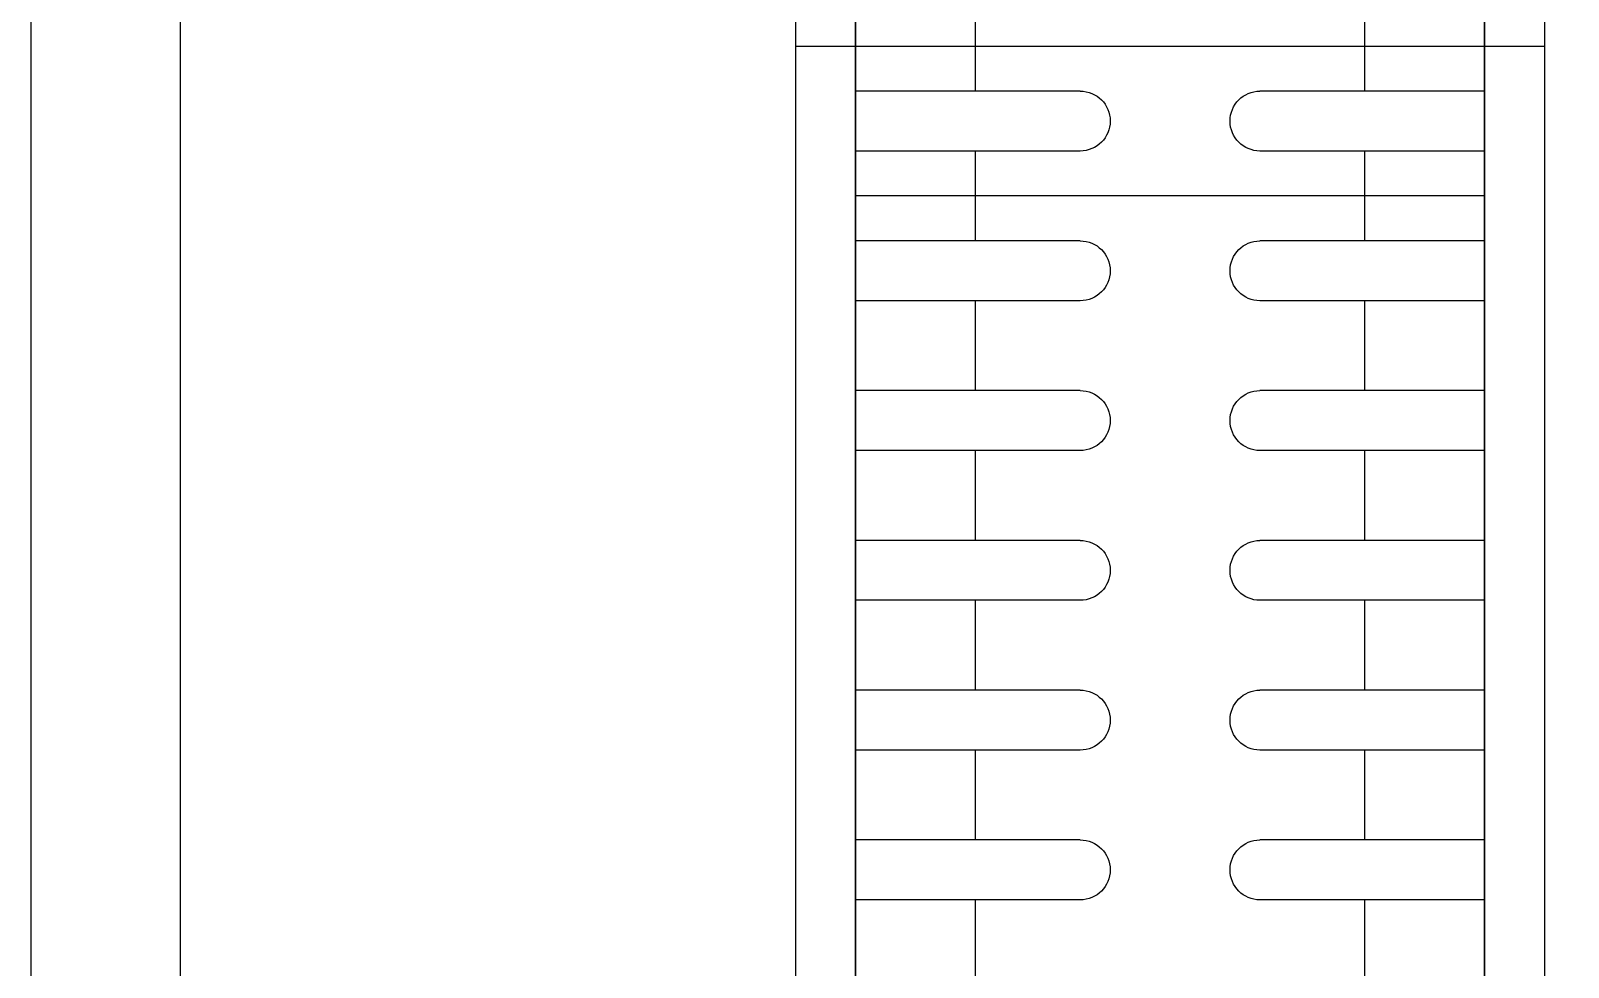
# Model space of a CAD drawing. Header units: inches. Extents: x 21 to 38546, y 13 to 15001.
# Drawn here: x 5766.76 to 5792.42, y 1067.4 to 1083.04 of the extents above; entities that cross this region are included whole.
import ezdxf

# ---------------------------------------------------------------- set-up
doc = ezdxf.new("R2010")
doc.units = ezdxf.units.IN
doc.header["$MEASUREMENT"] = 0
doc.layers.add('RAST-IST-RADYATÖR-DİNAMİK BLOK', color=83, linetype='Continuous')
doc.layers.add('Z_MİM_-KM-WALL', color=8, linetype='Continuous', lineweight=25)
doc.layers.add('Z_MİM_-KM-WALL-PLASTER', color=8, linetype='Continuous', lineweight=25)

# ---------------------------------------------------------------- blocks, each defined once
blk = doc.blocks.new('IS_RADYATOR-PLAN-40')
at = {"layer": 'RAST-IST-RADYATÖR-DİNAMİK BLOK', "color": 7}
for p, q in [((25.75, 11.5), (25.75, 7.75)), ((26.75, 11.5), (26.75, 7.75)), ((28.25, 11.5), (28.25, 7.75)), ((29.25, 11.5), (29.25, 7.75)), ((30.75, 11.5), (30.75, 7.75)), ((31.75, 11.5), (31.75, 7.75)), ((33.25, 11.5), (33.25, 7.75)), ((34.25, 11.5), (34.25, 7.75)), ((35.75, 11.5), (35.75, 7.75)), ((36.75, 11.5), (36.75, 7.75)), ((24.25, 9.5), (25, 9.5)), ((25, 9.5), (25.75, 9.5)), ((26.75, 9.5), (27.5, 9.5)), ((27.5, 9.5), (28.25, 9.5)), ((29.25, 9.5), (30, 9.5)), ((30, 9.5), (30.75, 9.5)), ((31.75, 9.5), (32.5, 9.5)), ((32.5, 9.5), (33.25, 9.5)), ((34.25, 9.5), (35, 9.5)), ((35, 9.5), (35.75, 9.5)), ((36.75, 9.5), (37.5, 9.5)), ((25.75, 4.75), (25.75, 1)), ((26.75, 4.75), (26.75, 1)), ((28.25, 4.75), (28.25, 1)), ((29.25, 4.75), (29.25, 1)), ((30.75, 4.75), (30.75, 1)), ((31.75, 4.75), (31.75, 1)), ((33.25, 4.75), (33.25, 1)), ((34.25, 4.75), (34.25, 1)), ((35.75, 4.75), (35.75, 1)), ((36.75, 4.75), (36.75, 1)), ((24.25, 3), (25, 3)), ((25, 3), (25.75, 3)), ((26.75, 3), (27.5, 3)), ((27.5, 3), (28.25, 3)), ((29.25, 3), (30, 3)), ((30, 3), (30.75, 3)), ((31.75, 3), (32.5, 3)), ((32.5, 3), (33.25, 3)), ((34.25, 3), (35, 3)), ((35, 3), (35.75, 3)), ((36.75, 3), (37.5, 3))]:
    blk.add_line(p, q, dxfattribs=at)
at = {"layer": 'RAST-IST-RADYATÖR-DİNAMİK BLOK'}
for points in [[(0, 0), (40, 0), (40, 12.5), (0, 12.5)], [(2.5, 11.5), (37.5, 11.5), (37.5, 1), (2.5, 1)]]:
    blk.add_lwpolyline(points, dxfattribs=at)
at = {"layer": 'RAST-IST-RADYATÖR-DİNAMİK BLOK', "color": 7}
for centre, start, end in [((26.25, 7.75), 180, 0), ((28.75, 7.75), 180, 0), ((31.25, 7.75), 180, 0), ((33.75, 7.75), 180, 0), ((36.25, 7.75), 180, 0), ((26.25, 4.75), 0, 180), ((28.75, 4.75), 0, 180), ((31.25, 4.75), 0, 180), ((33.75, 4.75), 0, 180), ((36.25, 4.75), 0, 180)]:
    blk.add_arc(centre, 0.5, start, end, dxfattribs=at)
blk = doc.blocks.new('IS_RADYATOR-PLAN-50')
at = {"layer": 'RAST-IST-RADYATÖR-DİNAMİK BLOK', "color": 7}
for p, q in [((25.75, 11.5), (25.75, 7.75)), ((26.75, 11.5), (26.75, 7.75)), ((28.25, 11.5), (28.25, 7.75)), ((29.25, 11.5), (29.25, 7.75)), ((30.75, 11.5), (30.75, 7.75)), ((31.75, 11.5), (31.75, 7.75)), ((33.25, 11.5), (33.25, 7.75)), ((34.25, 11.5), (34.25, 7.75)), ((35.75, 11.5), (35.75, 7.75)), ((36.75, 11.5), (36.75, 7.75)), ((38.25, 11.5), (38.25, 7.75)), ((39.25, 11.5), (39.25, 7.75)), ((24.25, 9.5), (25, 9.5)), ((25, 9.5), (25.75, 9.5)), ((26.75, 9.5), (27.5, 9.5)), ((27.5, 9.5), (28.25, 9.5)), ((29.25, 9.5), (30, 9.5)), ((30, 9.5), (30.75, 9.5)), ((31.75, 9.5), (32.5, 9.5)), ((32.5, 9.5), (33.25, 9.5)), ((34.25, 9.5), (35, 9.5)), ((35, 9.5), (35.75, 9.5)), ((36.75, 9.5), (37.5, 9.5)), ((37.5, 9.5), (38.25, 9.5)), ((39.25, 9.5), (40, 9.5)), ((40, 9.5), (40.75, 9.5)), ((25.75, 4.75), (25.75, 1)), ((26.75, 4.75), (26.75, 1)), ((28.25, 4.75), (28.25, 1)), ((29.25, 4.75), (29.25, 1)), ((30.75, 4.75), (30.75, 1)), ((31.75, 4.75), (31.75, 1)), ((33.25, 4.75), (33.25, 1)), ((34.25, 4.75), (34.25, 1)), ((35.75, 4.75), (35.75, 1)), ((36.75, 4.75), (36.75, 1)), ((38.25, 4.75), (38.25, 1)), ((39.25, 4.75), (39.25, 1)), ((24.25, 3), (25, 3)), ((25, 3), (25.75, 3)), ((26.75, 3), (27.5, 3)), ((27.5, 3), (28.25, 3)), ((29.25, 3), (30, 3)), ((30, 3), (30.75, 3)), ((31.75, 3), (32.5, 3)), ((32.5, 3), (33.25, 3)), ((34.25, 3), (35, 3)), ((35, 3), (35.75, 3)), ((36.75, 3), (37.5, 3)), ((37.5, 3), (38.25, 3)), ((39.25, 3), (40, 3)), ((40, 3), (40.75, 3))]:
    blk.add_line(p, q, dxfattribs=at)
at = {"layer": 'RAST-IST-RADYATÖR-DİNAMİK BLOK'}
for points in [[(0, 0), (50, 0), (50, 12.5), (0, 12.5)], [(2.5, 11.5), (47.5, 11.5), (47.5, 1), (2.5, 1)]]:
    blk.add_lwpolyline(points, dxfattribs=at)
at = {"layer": 'RAST-IST-RADYATÖR-DİNAMİK BLOK', "color": 7}
for centre, start, end in [((26.25, 7.75), 180, 0), ((28.75, 7.75), 180, 0), ((31.25, 7.75), 180, 0), ((33.75, 7.75), 180, 0), ((36.25, 7.75), 180, 0), ((38.75, 7.75), 180, 0), ((26.25, 4.75), 0, 180), ((28.75, 4.75), 0, 180), ((31.25, 4.75), 0, 180), ((33.75, 4.75), 0, 180), ((36.25, 4.75), 0, 180), ((38.75, 4.75), 0, 180)]:
    blk.add_arc(centre, 0.5, start, end, dxfattribs=at)
blk = doc.blocks.new('IS_RADYATOR-PLAN-60')
at = {"layer": 'RAST-IST-RADYATÖR-DİNAMİK BLOK', "color": 7}
for p, q in [((25.75, 11.5), (25.75, 7.75)), ((26.75, 11.5), (26.75, 7.75)), ((28.25, 11.5), (28.25, 7.75)), ((29.25, 11.5), (29.25, 7.75)), ((30.75, 11.5), (30.75, 7.75)), ((31.75, 11.5), (31.75, 7.75)), ((33.25, 11.5), (33.25, 7.75)), ((34.25, 11.5), (34.25, 7.75)), ((35.75, 11.5), (35.75, 7.75)), ((36.75, 11.5), (36.75, 7.75)), ((38.25, 11.5), (38.25, 7.75)), ((39.25, 11.5), (39.25, 7.75)), ((24.25, 9.5), (25, 9.5)), ((25, 9.5), (25.75, 9.5)), ((26.75, 9.5), (27.5, 9.5)), ((27.5, 9.5), (28.25, 9.5)), ((29.25, 9.5), (30, 9.5)), ((30, 9.5), (30.75, 9.5)), ((31.75, 9.5), (32.5, 9.5)), ((32.5, 9.5), (33.25, 9.5)), ((34.25, 9.5), (35, 9.5)), ((35, 9.5), (35.75, 9.5)), ((36.75, 9.5), (37.5, 9.5)), ((37.5, 9.5), (38.25, 9.5)), ((39.25, 9.5), (40, 9.5)), ((40, 9.5), (40.75, 9.5)), ((25.75, 4.75), (25.75, 1)), ((26.75, 4.75), (26.75, 1)), ((28.25, 4.75), (28.25, 1)), ((29.25, 4.75), (29.25, 1)), ((30.75, 4.75), (30.75, 1)), ((31.75, 4.75), (31.75, 1)), ((33.25, 4.75), (33.25, 1)), ((34.25, 4.75), (34.25, 1)), ((35.75, 4.75), (35.75, 1)), ((36.75, 4.75), (36.75, 1)), ((38.25, 4.75), (38.25, 1)), ((39.25, 4.75), (39.25, 1)), ((24.25, 3), (25, 3)), ((25, 3), (25.75, 3)), ((26.75, 3), (27.5, 3)), ((27.5, 3), (28.25, 3)), ((29.25, 3), (30, 3)), ((30, 3), (30.75, 3)), ((31.75, 3), (32.5, 3)), ((32.5, 3), (33.25, 3)), ((34.25, 3), (35, 3)), ((35, 3), (35.75, 3)), ((36.75, 3), (37.5, 3)), ((37.5, 3), (38.25, 3)), ((39.25, 3), (40, 3)), ((40, 3), (40.75, 3))]:
    blk.add_line(p, q, dxfattribs=at)
at = {"layer": 'RAST-IST-RADYATÖR-DİNAMİK BLOK'}
for points in [[(0, 0), (60, 0), (60, 12.5), (0, 12.5)], [(2.5, 11.5), (57.5, 11.5), (57.5, 1), (2.5, 1)]]:
    blk.add_lwpolyline(points, dxfattribs=at)
at = {"layer": 'RAST-IST-RADYATÖR-DİNAMİK BLOK', "color": 7}
for centre, start, end in [((26.25, 7.75), 180, 0), ((28.75, 7.75), 180, 0), ((31.25, 7.75), 180, 0), ((33.75, 7.75), 180, 0), ((36.25, 7.75), 180, 0), ((38.75, 7.75), 180, 0), ((26.25, 4.75), 0, 180), ((28.75, 4.75), 0, 180), ((31.25, 4.75), 0, 180), ((33.75, 4.75), 0, 180), ((36.25, 4.75), 0, 180), ((38.75, 4.75), 0, 180)]:
    blk.add_arc(centre, 0.5, start, end, dxfattribs=at)
blk = doc.blocks.new('IS_RADYATOR-PLAN-70')
at = {"layer": 'RAST-IST-RADYATÖR-DİNAMİK BLOK', "color": 7}
for p, q in [((25.75, 11.5), (25.75, 7.75)), ((26.75, 11.5), (26.75, 7.75)), ((28.25, 11.5), (28.25, 7.75)), ((29.25, 11.5), (29.25, 7.75)), ((30.75, 11.5), (30.75, 7.75)), ((31.75, 11.5), (31.75, 7.75)), ((33.25, 11.5), (33.25, 7.75)), ((34.25, 11.5), (34.25, 7.75)), ((35.75, 11.5), (35.75, 7.75)), ((36.75, 11.5), (36.75, 7.75)), ((38.25, 11.5), (38.25, 7.75)), ((39.25, 11.5), (39.25, 7.75)), ((24.25, 9.5), (25, 9.5)), ((25, 9.5), (25.75, 9.5)), ((26.75, 9.5), (27.5, 9.5)), ((27.5, 9.5), (28.25, 9.5)), ((29.25, 9.5), (30, 9.5)), ((30, 9.5), (30.75, 9.5)), ((31.75, 9.5), (32.5, 9.5)), ((32.5, 9.5), (33.25, 9.5)), ((34.25, 9.5), (35, 9.5)), ((35, 9.5), (35.75, 9.5)), ((36.75, 9.5), (37.5, 9.5)), ((37.5, 9.5), (38.25, 9.5)), ((39.25, 9.5), (40, 9.5)), ((40, 9.5), (40.75, 9.5)), ((25.75, 4.75), (25.75, 1)), ((26.75, 4.75), (26.75, 1)), ((28.25, 4.75), (28.25, 1)), ((29.25, 4.75), (29.25, 1)), ((30.75, 4.75), (30.75, 1)), ((31.75, 4.75), (31.75, 1)), ((33.25, 4.75), (33.25, 1)), ((34.25, 4.75), (34.25, 1)), ((35.75, 4.75), (35.75, 1)), ((36.75, 4.75), (36.75, 1)), ((38.25, 4.75), (38.25, 1)), ((39.25, 4.75), (39.25, 1)), ((24.25, 3), (25, 3)), ((25, 3), (25.75, 3)), ((26.75, 3), (27.5, 3)), ((27.5, 3), (28.25, 3)), ((29.25, 3), (30, 3)), ((30, 3), (30.75, 3)), ((31.75, 3), (32.5, 3)), ((32.5, 3), (33.25, 3)), ((34.25, 3), (35, 3)), ((35, 3), (35.75, 3)), ((36.75, 3), (37.5, 3)), ((37.5, 3), (38.25, 3)), ((39.25, 3), (40, 3)), ((40, 3), (40.75, 3))]:
    blk.add_line(p, q, dxfattribs=at)
at = {"layer": 'RAST-IST-RADYATÖR-DİNAMİK BLOK'}
for points in [[(0, 0), (70, 0), (70, 12.5), (0, 12.5)], [(2.5, 11.5), (67.5, 11.5), (67.5, 1), (2.5, 1)]]:
    blk.add_lwpolyline(points, dxfattribs=at)
at = {"layer": 'RAST-IST-RADYATÖR-DİNAMİK BLOK', "color": 7}
for centre, start, end in [((26.25, 7.75), 180, 0), ((28.75, 7.75), 180, 0), ((31.25, 7.75), 180, 0), ((33.75, 7.75), 180, 0), ((36.25, 7.75), 180, 0), ((38.75, 7.75), 180, 0), ((26.25, 4.75), 0, 180), ((28.75, 4.75), 0, 180), ((31.25, 4.75), 0, 180), ((33.75, 4.75), 0, 180), ((36.25, 4.75), 0, 180), ((38.75, 4.75), 0, 180)]:
    blk.add_arc(centre, 0.5, start, end, dxfattribs=at)
blk = doc.blocks.new('IS_RADYATOR-PLAN-80')
at = {"layer": 'RAST-IST-RADYATÖR-DİNAMİK BLOK', "color": 7}
for p, q in [((25.75, 11.5), (25.75, 7.75)), ((26.75, 11.5), (26.75, 7.75)), ((28.25, 11.5), (28.25, 7.75)), ((29.25, 11.5), (29.25, 7.75)), ((30.75, 11.5), (30.75, 7.75)), ((31.75, 11.5), (31.75, 7.75)), ((33.25, 11.5), (33.25, 7.75)), ((34.25, 11.5), (34.25, 7.75)), ((35.75, 11.5), (35.75, 7.75)), ((36.75, 11.5), (36.75, 7.75)), ((38.25, 11.5), (38.25, 7.75)), ((39.25, 11.5), (39.25, 7.75)), ((24.25, 9.5), (25, 9.5)), ((25, 9.5), (25.75, 9.5)), ((26.75, 9.5), (27.5, 9.5)), ((27.5, 9.5), (28.25, 9.5)), ((29.25, 9.5), (30, 9.5)), ((30, 9.5), (30.75, 9.5)), ((31.75, 9.5), (32.5, 9.5)), ((32.5, 9.5), (33.25, 9.5)), ((34.25, 9.5), (35, 9.5)), ((35, 9.5), (35.75, 9.5)), ((36.75, 9.5), (37.5, 9.5)), ((37.5, 9.5), (38.25, 9.5)), ((39.25, 9.5), (40, 9.5)), ((40, 9.5), (40.75, 9.5)), ((25.75, 4.75), (25.75, 1)), ((26.75, 4.75), (26.75, 1)), ((28.25, 4.75), (28.25, 1)), ((29.25, 4.75), (29.25, 1)), ((30.75, 4.75), (30.75, 1)), ((31.75, 4.75), (31.75, 1)), ((33.25, 4.75), (33.25, 1)), ((34.25, 4.75), (34.25, 1)), ((35.75, 4.75), (35.75, 1)), ((36.75, 4.75), (36.75, 1)), ((38.25, 4.75), (38.25, 1)), ((39.25, 4.75), (39.25, 1)), ((24.25, 3), (25, 3)), ((25, 3), (25.75, 3)), ((26.75, 3), (27.5, 3)), ((27.5, 3), (28.25, 3)), ((29.25, 3), (30, 3)), ((30, 3), (30.75, 3)), ((31.75, 3), (32.5, 3)), ((32.5, 3), (33.25, 3)), ((34.25, 3), (35, 3)), ((35, 3), (35.75, 3)), ((36.75, 3), (37.5, 3)), ((37.5, 3), (38.25, 3)), ((39.25, 3), (40, 3)), ((40, 3), (40.75, 3))]:
    blk.add_line(p, q, dxfattribs=at)
at = {"layer": 'RAST-IST-RADYATÖR-DİNAMİK BLOK'}
for points in [[(0, 0), (80, 0), (80, 12.5), (0, 12.5)], [(2.5, 11.5), (77.5, 11.5), (77.5, 1), (2.5, 1)]]:
    blk.add_lwpolyline(points, dxfattribs=at)
at = {"layer": 'RAST-IST-RADYATÖR-DİNAMİK BLOK', "color": 7}
for centre, start, end in [((26.25, 7.75), 180, 0), ((28.75, 7.75), 180, 0), ((31.25, 7.75), 180, 0), ((33.75, 7.75), 180, 0), ((36.25, 7.75), 180, 0), ((38.75, 7.75), 180, 0), ((26.25, 4.75), 0, 180), ((28.75, 4.75), 0, 180), ((31.25, 4.75), 0, 180), ((33.75, 4.75), 0, 180), ((36.25, 4.75), 0, 180), ((38.75, 4.75), 0, 180)]:
    blk.add_arc(centre, 0.5, start, end, dxfattribs=at)
blk = doc.blocks.new('IS_RADYATOR-PLAN-90')
at = {"layer": 'RAST-IST-RADYATÖR-DİNAMİK BLOK', "color": 7}
for p, q in [((25.75, 11.5), (25.75, 7.75)), ((26.75, 11.5), (26.75, 7.75)), ((28.25, 11.5), (28.25, 7.75)), ((29.25, 11.5), (29.25, 7.75)), ((30.75, 11.5), (30.75, 7.75)), ((31.75, 11.5), (31.75, 7.75)), ((33.25, 11.5), (33.25, 7.75)), ((34.25, 11.5), (34.25, 7.75)), ((35.75, 11.5), (35.75, 7.75)), ((36.75, 11.5), (36.75, 7.75)), ((38.25, 11.5), (38.25, 7.75)), ((39.25, 11.5), (39.25, 7.75)), ((24.25, 9.5), (25, 9.5)), ((25, 9.5), (25.75, 9.5)), ((26.75, 9.5), (27.5, 9.5)), ((27.5, 9.5), (28.25, 9.5)), ((29.25, 9.5), (30, 9.5)), ((30, 9.5), (30.75, 9.5)), ((31.75, 9.5), (32.5, 9.5)), ((32.5, 9.5), (33.25, 9.5)), ((34.25, 9.5), (35, 9.5)), ((35, 9.5), (35.75, 9.5)), ((36.75, 9.5), (37.5, 9.5)), ((37.5, 9.5), (38.25, 9.5)), ((39.25, 9.5), (40, 9.5)), ((40, 9.5), (40.75, 9.5)), ((25.75, 4.75), (25.75, 1)), ((26.75, 4.75), (26.75, 1)), ((28.25, 4.75), (28.25, 1)), ((29.25, 4.75), (29.25, 1)), ((30.75, 4.75), (30.75, 1)), ((31.75, 4.75), (31.75, 1)), ((33.25, 4.75), (33.25, 1)), ((34.25, 4.75), (34.25, 1)), ((35.75, 4.75), (35.75, 1)), ((36.75, 4.75), (36.75, 1)), ((38.25, 4.75), (38.25, 1)), ((39.25, 4.75), (39.25, 1)), ((24.25, 3), (25, 3)), ((25, 3), (25.75, 3)), ((26.75, 3), (27.5, 3)), ((27.5, 3), (28.25, 3)), ((29.25, 3), (30, 3)), ((30, 3), (30.75, 3)), ((31.75, 3), (32.5, 3)), ((32.5, 3), (33.25, 3)), ((34.25, 3), (35, 3)), ((35, 3), (35.75, 3)), ((36.75, 3), (37.5, 3)), ((37.5, 3), (38.25, 3)), ((39.25, 3), (40, 3)), ((40, 3), (40.75, 3))]:
    blk.add_line(p, q, dxfattribs=at)
at = {"layer": 'RAST-IST-RADYATÖR-DİNAMİK BLOK'}
for points in [[(0, 0), (90, 0), (90, 12.5), (0, 12.5)], [(2.5, 11.5), (87.5, 11.5), (87.5, 1), (2.5, 1)]]:
    blk.add_lwpolyline(points, dxfattribs=at)
at = {"layer": 'RAST-IST-RADYATÖR-DİNAMİK BLOK', "color": 7}
for centre, start, end in [((26.25, 7.75), 180, 0), ((28.75, 7.75), 180, 0), ((31.25, 7.75), 180, 0), ((33.75, 7.75), 180, 0), ((36.25, 7.75), 180, 0), ((38.75, 7.75), 180, 0), ((26.25, 4.75), 0, 180), ((28.75, 4.75), 0, 180), ((31.25, 4.75), 0, 180), ((33.75, 4.75), 0, 180), ((36.25, 4.75), 0, 180), ((38.75, 4.75), 0, 180)]:
    blk.add_arc(centre, 0.5, start, end, dxfattribs=at)
blk = doc.blocks.new('IS_RADYATOR-PLAN-100')
at = {"layer": 'RAST-IST-RADYATÖR-DİNAMİK BLOK', "color": 7}
for p, q in [((25.75, 11.5), (25.75, 7.75)), ((26.75, 11.5), (26.75, 7.75)), ((28.25, 11.5), (28.25, 7.75)), ((29.25, 11.5), (29.25, 7.75)), ((30.75, 11.5), (30.75, 7.75)), ((31.75, 11.5), (31.75, 7.75)), ((33.25, 11.5), (33.25, 7.75)), ((34.25, 11.5), (34.25, 7.75)), ((35.75, 11.5), (35.75, 7.75)), ((36.75, 11.5), (36.75, 7.75)), ((38.25, 11.5), (38.25, 7.75)), ((39.25, 11.5), (39.25, 7.75)), ((24.25, 9.5), (25, 9.5)), ((25, 9.5), (25.75, 9.5)), ((26.75, 9.5), (27.5, 9.5)), ((27.5, 9.5), (28.25, 9.5)), ((29.25, 9.5), (30, 9.5)), ((30, 9.5), (30.75, 9.5)), ((31.75, 9.5), (32.5, 9.5)), ((32.5, 9.5), (33.25, 9.5)), ((34.25, 9.5), (35, 9.5)), ((35, 9.5), (35.75, 9.5)), ((36.75, 9.5), (37.5, 9.5)), ((37.5, 9.5), (38.25, 9.5)), ((39.25, 9.5), (40, 9.5)), ((40, 9.5), (40.75, 9.5)), ((25.75, 4.75), (25.75, 1)), ((26.75, 4.75), (26.75, 1)), ((28.25, 4.75), (28.25, 1)), ((29.25, 4.75), (29.25, 1)), ((30.75, 4.75), (30.75, 1)), ((31.75, 4.75), (31.75, 1)), ((33.25, 4.75), (33.25, 1)), ((34.25, 4.75), (34.25, 1)), ((35.75, 4.75), (35.75, 1)), ((36.75, 4.75), (36.75, 1)), ((38.25, 4.75), (38.25, 1)), ((39.25, 4.75), (39.25, 1)), ((24.25, 3), (25, 3)), ((25, 3), (25.75, 3)), ((26.75, 3), (27.5, 3)), ((27.5, 3), (28.25, 3)), ((29.25, 3), (30, 3)), ((30, 3), (30.75, 3)), ((31.75, 3), (32.5, 3)), ((32.5, 3), (33.25, 3)), ((34.25, 3), (35, 3)), ((35, 3), (35.75, 3)), ((36.75, 3), (37.5, 3)), ((37.5, 3), (38.25, 3)), ((39.25, 3), (40, 3)), ((40, 3), (40.75, 3))]:
    blk.add_line(p, q, dxfattribs=at)
at = {"layer": 'RAST-IST-RADYATÖR-DİNAMİK BLOK'}
for points in [[(0, 0), (100, 0), (100, 12.5), (0, 12.5)], [(2.5, 11.5), (97.5, 11.5), (97.5, 1), (2.5, 1)]]:
    blk.add_lwpolyline(points, dxfattribs=at)
at = {"layer": 'RAST-IST-RADYATÖR-DİNAMİK BLOK', "color": 7}
for centre, start, end in [((26.25, 7.75), 180, 0), ((28.75, 7.75), 180, 0), ((31.25, 7.75), 180, 0), ((33.75, 7.75), 180, 0), ((36.25, 7.75), 180, 0), ((38.75, 7.75), 180, 0), ((26.25, 4.75), 0, 180), ((28.75, 4.75), 0, 180), ((31.25, 4.75), 0, 180), ((33.75, 4.75), 0, 180), ((36.25, 4.75), 0, 180), ((38.75, 4.75), 0, 180)]:
    blk.add_arc(centre, 0.5, start, end, dxfattribs=at)
blk = doc.blocks.new('IS_RADYATOR-PLAN-110')
at = {"layer": 'RAST-IST-RADYATÖR-DİNAMİK BLOK', "color": 7}
for p, q in [((25.75, 11.5), (25.75, 7.75)), ((26.75, 11.5), (26.75, 7.75)), ((28.25, 11.5), (28.25, 7.75)), ((29.25, 11.5), (29.25, 7.75)), ((30.75, 11.5), (30.75, 7.75)), ((31.75, 11.5), (31.75, 7.75)), ((33.25, 11.5), (33.25, 7.75)), ((34.25, 11.5), (34.25, 7.75)), ((35.75, 11.5), (35.75, 7.75)), ((36.75, 11.5), (36.75, 7.75)), ((38.25, 11.5), (38.25, 7.75)), ((39.25, 11.5), (39.25, 7.75)), ((24.25, 9.5), (25, 9.5)), ((25, 9.5), (25.75, 9.5)), ((26.75, 9.5), (27.5, 9.5)), ((27.5, 9.5), (28.25, 9.5)), ((29.25, 9.5), (30, 9.5)), ((30, 9.5), (30.75, 9.5)), ((31.75, 9.5), (32.5, 9.5)), ((32.5, 9.5), (33.25, 9.5)), ((34.25, 9.5), (35, 9.5)), ((35, 9.5), (35.75, 9.5)), ((36.75, 9.5), (37.5, 9.5)), ((37.5, 9.5), (38.25, 9.5)), ((39.25, 9.5), (40, 9.5)), ((40, 9.5), (40.75, 9.5)), ((25.75, 4.75), (25.75, 1)), ((26.75, 4.75), (26.75, 1)), ((28.25, 4.75), (28.25, 1)), ((29.25, 4.75), (29.25, 1)), ((30.75, 4.75), (30.75, 1)), ((31.75, 4.75), (31.75, 1)), ((33.25, 4.75), (33.25, 1)), ((34.25, 4.75), (34.25, 1)), ((35.75, 4.75), (35.75, 1)), ((36.75, 4.75), (36.75, 1)), ((38.25, 4.75), (38.25, 1)), ((39.25, 4.75), (39.25, 1)), ((24.25, 3), (25, 3)), ((25, 3), (25.75, 3)), ((26.75, 3), (27.5, 3)), ((27.5, 3), (28.25, 3)), ((29.25, 3), (30, 3)), ((30, 3), (30.75, 3)), ((31.75, 3), (32.5, 3)), ((32.5, 3), (33.25, 3)), ((34.25, 3), (35, 3)), ((35, 3), (35.75, 3)), ((36.75, 3), (37.5, 3)), ((37.5, 3), (38.25, 3)), ((39.25, 3), (40, 3)), ((40, 3), (40.75, 3))]:
    blk.add_line(p, q, dxfattribs=at)
at = {"layer": 'RAST-IST-RADYATÖR-DİNAMİK BLOK'}
for points in [[(0, 0), (110, 0), (110, 12.5), (0, 12.5)], [(2.5, 11.5), (107.5, 11.5), (107.5, 1), (2.5, 1)]]:
    blk.add_lwpolyline(points, dxfattribs=at)
at = {"layer": 'RAST-IST-RADYATÖR-DİNAMİK BLOK', "color": 7}
for centre, start, end in [((26.25, 7.75), 180, 0), ((28.75, 7.75), 180, 0), ((31.25, 7.75), 180, 0), ((33.75, 7.75), 180, 0), ((36.25, 7.75), 180, 0), ((38.75, 7.75), 180, 0), ((26.25, 4.75), 0, 180), ((28.75, 4.75), 0, 180), ((31.25, 4.75), 0, 180), ((33.75, 4.75), 0, 180), ((36.25, 4.75), 0, 180), ((38.75, 4.75), 0, 180)]:
    blk.add_arc(centre, 0.5, start, end, dxfattribs=at)
blk = doc.blocks.new('IS_RADYATOR-PLAN-120')
at = {"layer": 'RAST-IST-RADYATÖR-DİNAMİK BLOK', "color": 7}
for p, q in [((25.75, 11.5), (25.75, 7.75)), ((26.75, 11.5), (26.75, 7.75)), ((28.25, 11.5), (28.25, 7.75)), ((29.25, 11.5), (29.25, 7.75)), ((30.75, 11.5), (30.75, 7.75)), ((31.75, 11.5), (31.75, 7.75)), ((33.25, 11.5), (33.25, 7.75)), ((34.25, 11.5), (34.25, 7.75)), ((35.75, 11.5), (35.75, 7.75)), ((36.75, 11.5), (36.75, 7.75)), ((38.25, 11.5), (38.25, 7.75)), ((39.25, 11.5), (39.25, 7.75)), ((24.25, 9.5), (25, 9.5)), ((25, 9.5), (25.75, 9.5)), ((26.75, 9.5), (27.5, 9.5)), ((27.5, 9.5), (28.25, 9.5)), ((29.25, 9.5), (30, 9.5)), ((30, 9.5), (30.75, 9.5)), ((31.75, 9.5), (32.5, 9.5)), ((32.5, 9.5), (33.25, 9.5)), ((34.25, 9.5), (35, 9.5)), ((35, 9.5), (35.75, 9.5)), ((36.75, 9.5), (37.5, 9.5)), ((37.5, 9.5), (38.25, 9.5)), ((39.25, 9.5), (40, 9.5)), ((40, 9.5), (40.75, 9.5)), ((25.75, 4.75), (25.75, 1)), ((26.75, 4.75), (26.75, 1)), ((28.25, 4.75), (28.25, 1)), ((29.25, 4.75), (29.25, 1)), ((30.75, 4.75), (30.75, 1)), ((31.75, 4.75), (31.75, 1)), ((33.25, 4.75), (33.25, 1)), ((34.25, 4.75), (34.25, 1)), ((35.75, 4.75), (35.75, 1)), ((36.75, 4.75), (36.75, 1)), ((38.25, 4.75), (38.25, 1)), ((39.25, 4.75), (39.25, 1)), ((24.25, 3), (25, 3)), ((25, 3), (25.75, 3)), ((26.75, 3), (27.5, 3)), ((27.5, 3), (28.25, 3)), ((29.25, 3), (30, 3)), ((30, 3), (30.75, 3)), ((31.75, 3), (32.5, 3)), ((32.5, 3), (33.25, 3)), ((34.25, 3), (35, 3)), ((35, 3), (35.75, 3)), ((36.75, 3), (37.5, 3)), ((37.5, 3), (38.25, 3)), ((39.25, 3), (40, 3)), ((40, 3), (40.75, 3))]:
    blk.add_line(p, q, dxfattribs=at)
at = {"layer": 'RAST-IST-RADYATÖR-DİNAMİK BLOK'}
for points in [[(0, 0), (120, 0), (120, 12.5), (0, 12.5)], [(2.5, 11.5), (117.5, 11.5), (117.5, 1), (2.5, 1)]]:
    blk.add_lwpolyline(points, dxfattribs=at)
at = {"layer": 'RAST-IST-RADYATÖR-DİNAMİK BLOK', "color": 7}
for centre, start, end in [((26.25, 7.75), 180, 0), ((28.75, 7.75), 180, 0), ((31.25, 7.75), 180, 0), ((33.75, 7.75), 180, 0), ((36.25, 7.75), 180, 0), ((38.75, 7.75), 180, 0), ((26.25, 4.75), 0, 180), ((28.75, 4.75), 0, 180), ((31.25, 4.75), 0, 180), ((33.75, 4.75), 0, 180), ((36.25, 4.75), 0, 180), ((38.75, 4.75), 0, 180)]:
    blk.add_arc(centre, 0.5, start, end, dxfattribs=at)
blk = doc.blocks.new('IS_RADYATOR-PLAN-130')
at = {"layer": 'RAST-IST-RADYATÖR-DİNAMİK BLOK', "color": 7}
for p, q in [((25.75, 11.5), (25.75, 7.75)), ((26.75, 11.5), (26.75, 7.75)), ((28.25, 11.5), (28.25, 7.75)), ((29.25, 11.5), (29.25, 7.75)), ((30.75, 11.5), (30.75, 7.75)), ((31.75, 11.5), (31.75, 7.75)), ((33.25, 11.5), (33.25, 7.75)), ((34.25, 11.5), (34.25, 7.75)), ((35.75, 11.5), (35.75, 7.75)), ((36.75, 11.5), (36.75, 7.75)), ((38.25, 11.5), (38.25, 7.75)), ((39.25, 11.5), (39.25, 7.75)), ((24.25, 9.5), (25, 9.5)), ((25, 9.5), (25.75, 9.5)), ((26.75, 9.5), (27.5, 9.5)), ((27.5, 9.5), (28.25, 9.5)), ((29.25, 9.5), (30, 9.5)), ((30, 9.5), (30.75, 9.5)), ((31.75, 9.5), (32.5, 9.5)), ((32.5, 9.5), (33.25, 9.5)), ((34.25, 9.5), (35, 9.5)), ((35, 9.5), (35.75, 9.5)), ((36.75, 9.5), (37.5, 9.5)), ((37.5, 9.5), (38.25, 9.5)), ((39.25, 9.5), (40, 9.5)), ((40, 9.5), (40.75, 9.5)), ((25.75, 4.75), (25.75, 1)), ((26.75, 4.75), (26.75, 1)), ((28.25, 4.75), (28.25, 1)), ((29.25, 4.75), (29.25, 1)), ((30.75, 4.75), (30.75, 1)), ((31.75, 4.75), (31.75, 1)), ((33.25, 4.75), (33.25, 1)), ((34.25, 4.75), (34.25, 1)), ((35.75, 4.75), (35.75, 1)), ((36.75, 4.75), (36.75, 1)), ((38.25, 4.75), (38.25, 1)), ((39.25, 4.75), (39.25, 1)), ((24.25, 3), (25, 3)), ((25, 3), (25.75, 3)), ((26.75, 3), (27.5, 3)), ((27.5, 3), (28.25, 3)), ((29.25, 3), (30, 3)), ((30, 3), (30.75, 3)), ((31.75, 3), (32.5, 3)), ((32.5, 3), (33.25, 3)), ((34.25, 3), (35, 3)), ((35, 3), (35.75, 3)), ((36.75, 3), (37.5, 3)), ((37.5, 3), (38.25, 3)), ((39.25, 3), (40, 3)), ((40, 3), (40.75, 3))]:
    blk.add_line(p, q, dxfattribs=at)
at = {"layer": 'RAST-IST-RADYATÖR-DİNAMİK BLOK'}
for points in [[(0, 0), (130, 0), (130, 12.5), (0, 12.5)], [(2.5, 11.5), (127.5, 11.5), (127.5, 1), (2.5, 1)]]:
    blk.add_lwpolyline(points, dxfattribs=at)
at = {"layer": 'RAST-IST-RADYATÖR-DİNAMİK BLOK', "color": 7}
for centre, start, end in [((26.25, 7.75), 180, 0), ((28.75, 7.75), 180, 0), ((31.25, 7.75), 180, 0), ((33.75, 7.75), 180, 0), ((36.25, 7.75), 180, 0), ((38.75, 7.75), 180, 0), ((26.25, 4.75), 0, 180), ((28.75, 4.75), 0, 180), ((31.25, 4.75), 0, 180), ((33.75, 4.75), 0, 180), ((36.25, 4.75), 0, 180), ((38.75, 4.75), 0, 180)]:
    blk.add_arc(centre, 0.5, start, end, dxfattribs=at)
blk = doc.blocks.new('IS_RADYATOR-PLAN-140')
at = {"layer": 'RAST-IST-RADYATÖR-DİNAMİK BLOK', "color": 7}
for p, q in [((25.75, 11.5), (25.75, 7.75)), ((26.75, 11.5), (26.75, 7.75)), ((28.25, 11.5), (28.25, 7.75)), ((29.25, 11.5), (29.25, 7.75)), ((30.75, 11.5), (30.75, 7.75)), ((31.75, 11.5), (31.75, 7.75)), ((33.25, 11.5), (33.25, 7.75)), ((34.25, 11.5), (34.25, 7.75)), ((35.75, 11.5), (35.75, 7.75)), ((36.75, 11.5), (36.75, 7.75)), ((38.25, 11.5), (38.25, 7.75)), ((39.25, 11.5), (39.25, 7.75)), ((24.25, 9.5), (25, 9.5)), ((25, 9.5), (25.75, 9.5)), ((26.75, 9.5), (27.5, 9.5)), ((27.5, 9.5), (28.25, 9.5)), ((29.25, 9.5), (30, 9.5)), ((30, 9.5), (30.75, 9.5)), ((31.75, 9.5), (32.5, 9.5)), ((32.5, 9.5), (33.25, 9.5)), ((34.25, 9.5), (35, 9.5)), ((35, 9.5), (35.75, 9.5)), ((36.75, 9.5), (37.5, 9.5)), ((37.5, 9.5), (38.25, 9.5)), ((39.25, 9.5), (40, 9.5)), ((40, 9.5), (40.75, 9.5)), ((25.75, 4.75), (25.75, 1)), ((26.75, 4.75), (26.75, 1)), ((28.25, 4.75), (28.25, 1)), ((29.25, 4.75), (29.25, 1)), ((30.75, 4.75), (30.75, 1)), ((31.75, 4.75), (31.75, 1)), ((33.25, 4.75), (33.25, 1)), ((34.25, 4.75), (34.25, 1)), ((35.75, 4.75), (35.75, 1)), ((36.75, 4.75), (36.75, 1)), ((38.25, 4.75), (38.25, 1)), ((39.25, 4.75), (39.25, 1)), ((24.25, 3), (25, 3)), ((25, 3), (25.75, 3)), ((26.75, 3), (27.5, 3)), ((27.5, 3), (28.25, 3)), ((29.25, 3), (30, 3)), ((30, 3), (30.75, 3)), ((31.75, 3), (32.5, 3)), ((32.5, 3), (33.25, 3)), ((34.25, 3), (35, 3)), ((35, 3), (35.75, 3)), ((36.75, 3), (37.5, 3)), ((37.5, 3), (38.25, 3)), ((39.25, 3), (40, 3)), ((40, 3), (40.75, 3))]:
    blk.add_line(p, q, dxfattribs=at)
at = {"layer": 'RAST-IST-RADYATÖR-DİNAMİK BLOK'}
for points in [[(0, 0), (140, 0), (140, 12.5), (0, 12.5)], [(2.5, 11.5), (137.5, 11.5), (137.5, 1), (2.5, 1)]]:
    blk.add_lwpolyline(points, dxfattribs=at)
at = {"layer": 'RAST-IST-RADYATÖR-DİNAMİK BLOK', "color": 7}
for centre, start, end in [((26.25, 7.75), 180, 0), ((28.75, 7.75), 180, 0), ((31.25, 7.75), 180, 0), ((33.75, 7.75), 180, 0), ((36.25, 7.75), 180, 0), ((38.75, 7.75), 180, 0), ((26.25, 4.75), 0, 180), ((28.75, 4.75), 0, 180), ((31.25, 4.75), 0, 180), ((33.75, 4.75), 0, 180), ((36.25, 4.75), 0, 180), ((38.75, 4.75), 0, 180)]:
    blk.add_arc(centre, 0.5, start, end, dxfattribs=at)
blk = doc.blocks.new('IS_RADYATOR-PLAN-150')
at = {"layer": 'RAST-IST-RADYATÖR-DİNAMİK BLOK', "color": 7}
for p, q in [((25.75, 11.5), (25.75, 7.75)), ((26.75, 11.5), (26.75, 7.75)), ((28.25, 11.5), (28.25, 7.75)), ((29.25, 11.5), (29.25, 7.75)), ((30.75, 11.5), (30.75, 7.75)), ((31.75, 11.5), (31.75, 7.75)), ((33.25, 11.5), (33.25, 7.75)), ((34.25, 11.5), (34.25, 7.75)), ((35.75, 11.5), (35.75, 7.75)), ((36.75, 11.5), (36.75, 7.75)), ((38.25, 11.5), (38.25, 7.75)), ((39.25, 11.5), (39.25, 7.75)), ((24.25, 9.5), (25, 9.5)), ((25, 9.5), (25.75, 9.5)), ((26.75, 9.5), (27.5, 9.5)), ((27.5, 9.5), (28.25, 9.5)), ((29.25, 9.5), (30, 9.5)), ((30, 9.5), (30.75, 9.5)), ((31.75, 9.5), (32.5, 9.5)), ((32.5, 9.5), (33.25, 9.5)), ((34.25, 9.5), (35, 9.5)), ((35, 9.5), (35.75, 9.5)), ((36.75, 9.5), (37.5, 9.5)), ((37.5, 9.5), (38.25, 9.5)), ((39.25, 9.5), (40, 9.5)), ((40, 9.5), (40.75, 9.5)), ((25.75, 4.75), (25.75, 1)), ((26.75, 4.75), (26.75, 1)), ((28.25, 4.75), (28.25, 1)), ((29.25, 4.75), (29.25, 1)), ((30.75, 4.75), (30.75, 1)), ((31.75, 4.75), (31.75, 1)), ((33.25, 4.75), (33.25, 1)), ((34.25, 4.75), (34.25, 1)), ((35.75, 4.75), (35.75, 1)), ((36.75, 4.75), (36.75, 1)), ((38.25, 4.75), (38.25, 1)), ((39.25, 4.75), (39.25, 1)), ((24.25, 3), (25, 3)), ((25, 3), (25.75, 3)), ((26.75, 3), (27.5, 3)), ((27.5, 3), (28.25, 3)), ((29.25, 3), (30, 3)), ((30, 3), (30.75, 3)), ((31.75, 3), (32.5, 3)), ((32.5, 3), (33.25, 3)), ((34.25, 3), (35, 3)), ((35, 3), (35.75, 3)), ((36.75, 3), (37.5, 3)), ((37.5, 3), (38.25, 3)), ((39.25, 3), (40, 3)), ((40, 3), (40.75, 3))]:
    blk.add_line(p, q, dxfattribs=at)
at = {"layer": 'RAST-IST-RADYATÖR-DİNAMİK BLOK'}
for points in [[(-5, 0), (145, 0), (145, 12.5), (-5, 12.5)], [(-2.5, 11.5), (142.5, 11.5), (142.5, 1), (-2.5, 1)]]:
    blk.add_lwpolyline(points, dxfattribs=at)
at = {"layer": 'RAST-IST-RADYATÖR-DİNAMİK BLOK', "color": 7}
for centre, start, end in [((26.25, 7.75), 180, 0), ((28.75, 7.75), 180, 0), ((31.25, 7.75), 180, 0), ((33.75, 7.75), 180, 0), ((36.25, 7.75), 180, 0), ((38.75, 7.75), 180, 0), ((26.25, 4.75), 0, 180), ((28.75, 4.75), 0, 180), ((31.25, 4.75), 0, 180), ((33.75, 4.75), 0, 180), ((36.25, 4.75), 0, 180), ((38.75, 4.75), 0, 180)]:
    blk.add_arc(centre, 0.5, start, end, dxfattribs=at)
blk = doc.blocks.new('IS_RADYATOR-PLAN-160')
at = {"layer": 'RAST-IST-RADYATÖR-DİNAMİK BLOK', "color": 7}
for p, q in [((25.75, 11.5), (25.75, 7.75)), ((26.75, 11.5), (26.75, 7.75)), ((28.25, 11.5), (28.25, 7.75)), ((29.25, 11.5), (29.25, 7.75)), ((30.75, 11.5), (30.75, 7.75)), ((31.75, 11.5), (31.75, 7.75)), ((33.25, 11.5), (33.25, 7.75)), ((34.25, 11.5), (34.25, 7.75)), ((35.75, 11.5), (35.75, 7.75)), ((36.75, 11.5), (36.75, 7.75)), ((38.25, 11.5), (38.25, 7.75)), ((39.25, 11.5), (39.25, 7.75)), ((24.25, 9.5), (25, 9.5)), ((25, 9.5), (25.75, 9.5)), ((26.75, 9.5), (27.5, 9.5)), ((27.5, 9.5), (28.25, 9.5)), ((29.25, 9.5), (30, 9.5)), ((30, 9.5), (30.75, 9.5)), ((31.75, 9.5), (32.5, 9.5)), ((32.5, 9.5), (33.25, 9.5)), ((34.25, 9.5), (35, 9.5)), ((35, 9.5), (35.75, 9.5)), ((36.75, 9.5), (37.5, 9.5)), ((37.5, 9.5), (38.25, 9.5)), ((39.25, 9.5), (40, 9.5)), ((40, 9.5), (40.75, 9.5)), ((25.75, 4.75), (25.75, 1)), ((26.75, 4.75), (26.75, 1)), ((28.25, 4.75), (28.25, 1)), ((29.25, 4.75), (29.25, 1)), ((30.75, 4.75), (30.75, 1)), ((31.75, 4.75), (31.75, 1)), ((33.25, 4.75), (33.25, 1)), ((34.25, 4.75), (34.25, 1)), ((35.75, 4.75), (35.75, 1)), ((36.75, 4.75), (36.75, 1)), ((38.25, 4.75), (38.25, 1)), ((39.25, 4.75), (39.25, 1)), ((24.25, 3), (25, 3)), ((25, 3), (25.75, 3)), ((26.75, 3), (27.5, 3)), ((27.5, 3), (28.25, 3)), ((29.25, 3), (30, 3)), ((30, 3), (30.75, 3)), ((31.75, 3), (32.5, 3)), ((32.5, 3), (33.25, 3)), ((34.25, 3), (35, 3)), ((35, 3), (35.75, 3)), ((36.75, 3), (37.5, 3)), ((37.5, 3), (38.25, 3)), ((39.25, 3), (40, 3)), ((40, 3), (40.75, 3))]:
    blk.add_line(p, q, dxfattribs=at)
at = {"layer": 'RAST-IST-RADYATÖR-DİNAMİK BLOK'}
for points in [[(-5, 0), (155, 0), (155, 12.5), (-5, 12.5)], [(-2.5, 11.5), (152.5, 11.5), (152.5, 1), (-2.5, 1)]]:
    blk.add_lwpolyline(points, dxfattribs=at)
at = {"layer": 'RAST-IST-RADYATÖR-DİNAMİK BLOK', "color": 7}
for centre, start, end in [((26.25, 7.75), 180, 0), ((28.75, 7.75), 180, 0), ((31.25, 7.75), 180, 0), ((33.75, 7.75), 180, 0), ((36.25, 7.75), 180, 0), ((38.75, 7.75), 180, 0), ((26.25, 4.75), 0, 180), ((28.75, 4.75), 0, 180), ((31.25, 4.75), 0, 180), ((33.75, 4.75), 0, 180), ((36.25, 4.75), 0, 180), ((38.75, 4.75), 0, 180)]:
    blk.add_arc(centre, 0.5, start, end, dxfattribs=at)
blk = doc.blocks.new('IS_RADYATOR-PLAN-170')
at = {"layer": 'RAST-IST-RADYATÖR-DİNAMİK BLOK', "color": 7}
for p, q in [((25.75, 11.5), (25.75, 7.75)), ((26.75, 11.5), (26.75, 7.75)), ((28.25, 11.5), (28.25, 7.75)), ((29.25, 11.5), (29.25, 7.75)), ((30.75, 11.5), (30.75, 7.75)), ((31.75, 11.5), (31.75, 7.75)), ((33.25, 11.5), (33.25, 7.75)), ((34.25, 11.5), (34.25, 7.75)), ((35.75, 11.5), (35.75, 7.75)), ((36.75, 11.5), (36.75, 7.75)), ((38.25, 11.5), (38.25, 7.75)), ((39.25, 11.5), (39.25, 7.75)), ((24.25, 9.5), (25, 9.5)), ((25, 9.5), (25.75, 9.5)), ((26.75, 9.5), (27.5, 9.5)), ((27.5, 9.5), (28.25, 9.5)), ((29.25, 9.5), (30, 9.5)), ((30, 9.5), (30.75, 9.5)), ((31.75, 9.5), (32.5, 9.5)), ((32.5, 9.5), (33.25, 9.5)), ((34.25, 9.5), (35, 9.5)), ((35, 9.5), (35.75, 9.5)), ((36.75, 9.5), (37.5, 9.5)), ((37.5, 9.5), (38.25, 9.5)), ((39.25, 9.5), (40, 9.5)), ((40, 9.5), (40.75, 9.5)), ((25.75, 4.75), (25.75, 1)), ((26.75, 4.75), (26.75, 1)), ((28.25, 4.75), (28.25, 1)), ((29.25, 4.75), (29.25, 1)), ((30.75, 4.75), (30.75, 1)), ((31.75, 4.75), (31.75, 1)), ((33.25, 4.75), (33.25, 1)), ((34.25, 4.75), (34.25, 1)), ((35.75, 4.75), (35.75, 1)), ((36.75, 4.75), (36.75, 1)), ((38.25, 4.75), (38.25, 1)), ((39.25, 4.75), (39.25, 1)), ((24.25, 3), (25, 3)), ((25, 3), (25.75, 3)), ((26.75, 3), (27.5, 3)), ((27.5, 3), (28.25, 3)), ((29.25, 3), (30, 3)), ((30, 3), (30.75, 3)), ((31.75, 3), (32.5, 3)), ((32.5, 3), (33.25, 3)), ((34.25, 3), (35, 3)), ((35, 3), (35.75, 3)), ((36.75, 3), (37.5, 3)), ((37.5, 3), (38.25, 3)), ((39.25, 3), (40, 3)), ((40, 3), (40.75, 3))]:
    blk.add_line(p, q, dxfattribs=at)
at = {"layer": 'RAST-IST-RADYATÖR-DİNAMİK BLOK'}
for points in [[(-5, 0), (165, 0), (165, 12.5), (-5, 12.5)], [(-2.5, 11.5), (162.5, 11.5), (162.5, 1), (-2.5, 1)]]:
    blk.add_lwpolyline(points, dxfattribs=at)
at = {"layer": 'RAST-IST-RADYATÖR-DİNAMİK BLOK', "color": 7}
for centre, start, end in [((26.25, 7.75), 180, 0), ((28.75, 7.75), 180, 0), ((31.25, 7.75), 180, 0), ((33.75, 7.75), 180, 0), ((36.25, 7.75), 180, 0), ((38.75, 7.75), 180, 0), ((26.25, 4.75), 0, 180), ((28.75, 4.75), 0, 180), ((31.25, 4.75), 0, 180), ((33.75, 4.75), 0, 180), ((36.25, 4.75), 0, 180), ((38.75, 4.75), 0, 180)]:
    blk.add_arc(centre, 0.5, start, end, dxfattribs=at)
blk = doc.blocks.new('IS_RADYATOR-PLAN-180')
at = {"layer": 'RAST-IST-RADYATÖR-DİNAMİK BLOK', "color": 7}
for p, q in [((25.75, 11.5), (25.75, 7.75)), ((26.75, 11.5), (26.75, 7.75)), ((28.25, 11.5), (28.25, 7.75)), ((29.25, 11.5), (29.25, 7.75)), ((30.75, 11.5), (30.75, 7.75)), ((31.75, 11.5), (31.75, 7.75)), ((33.25, 11.5), (33.25, 7.75)), ((34.25, 11.5), (34.25, 7.75)), ((35.75, 11.5), (35.75, 7.75)), ((36.75, 11.5), (36.75, 7.75)), ((38.25, 11.5), (38.25, 7.75)), ((39.25, 11.5), (39.25, 7.75)), ((24.25, 9.5), (25, 9.5)), ((25, 9.5), (25.75, 9.5)), ((26.75, 9.5), (27.5, 9.5)), ((27.5, 9.5), (28.25, 9.5)), ((29.25, 9.5), (30, 9.5)), ((30, 9.5), (30.75, 9.5)), ((31.75, 9.5), (32.5, 9.5)), ((32.5, 9.5), (33.25, 9.5)), ((34.25, 9.5), (35, 9.5)), ((35, 9.5), (35.75, 9.5)), ((36.75, 9.5), (37.5, 9.5)), ((37.5, 9.5), (38.25, 9.5)), ((39.25, 9.5), (40, 9.5)), ((40, 9.5), (40.75, 9.5)), ((25.75, 4.75), (25.75, 1)), ((26.75, 4.75), (26.75, 1)), ((28.25, 4.75), (28.25, 1)), ((29.25, 4.75), (29.25, 1)), ((30.75, 4.75), (30.75, 1)), ((31.75, 4.75), (31.75, 1)), ((33.25, 4.75), (33.25, 1)), ((34.25, 4.75), (34.25, 1)), ((35.75, 4.75), (35.75, 1)), ((36.75, 4.75), (36.75, 1)), ((38.25, 4.75), (38.25, 1)), ((39.25, 4.75), (39.25, 1)), ((24.25, 3), (25, 3)), ((25, 3), (25.75, 3)), ((26.75, 3), (27.5, 3)), ((27.5, 3), (28.25, 3)), ((29.25, 3), (30, 3)), ((30, 3), (30.75, 3)), ((31.75, 3), (32.5, 3)), ((32.5, 3), (33.25, 3)), ((34.25, 3), (35, 3)), ((35, 3), (35.75, 3)), ((36.75, 3), (37.5, 3)), ((37.5, 3), (38.25, 3)), ((39.25, 3), (40, 3)), ((40, 3), (40.75, 3))]:
    blk.add_line(p, q, dxfattribs=at)
at = {"layer": 'RAST-IST-RADYATÖR-DİNAMİK BLOK'}
for points in [[(-5, 0), (175, 0), (175, 12.5), (-5, 12.5)], [(-2.5, 11.5), (172.5, 11.5), (172.5, 1), (-2.5, 1)]]:
    blk.add_lwpolyline(points, dxfattribs=at)
at = {"layer": 'RAST-IST-RADYATÖR-DİNAMİK BLOK', "color": 7}
for centre, start, end in [((26.25, 7.75), 180, 0), ((28.75, 7.75), 180, 0), ((31.25, 7.75), 180, 0), ((33.75, 7.75), 180, 0), ((36.25, 7.75), 180, 0), ((38.75, 7.75), 180, 0), ((26.25, 4.75), 0, 180), ((28.75, 4.75), 0, 180), ((31.25, 4.75), 0, 180), ((33.75, 4.75), 0, 180), ((36.25, 4.75), 0, 180), ((38.75, 4.75), 0, 180)]:
    blk.add_arc(centre, 0.5, start, end, dxfattribs=at)
blk = doc.blocks.new('IS_RADYATOR-PLAN-190')
at = {"layer": 'RAST-IST-RADYATÖR-DİNAMİK BLOK', "color": 7}
for p, q in [((25.75, 11.5), (25.75, 7.75)), ((26.75, 11.5), (26.75, 7.75)), ((28.25, 11.5), (28.25, 7.75)), ((29.25, 11.5), (29.25, 7.75)), ((30.75, 11.5), (30.75, 7.75)), ((31.75, 11.5), (31.75, 7.75)), ((33.25, 11.5), (33.25, 7.75)), ((34.25, 11.5), (34.25, 7.75)), ((35.75, 11.5), (35.75, 7.75)), ((36.75, 11.5), (36.75, 7.75)), ((38.25, 11.5), (38.25, 7.75)), ((39.25, 11.5), (39.25, 7.75)), ((24.25, 9.5), (25, 9.5)), ((25, 9.5), (25.75, 9.5)), ((26.75, 9.5), (27.5, 9.5)), ((27.5, 9.5), (28.25, 9.5)), ((29.25, 9.5), (30, 9.5)), ((30, 9.5), (30.75, 9.5)), ((31.75, 9.5), (32.5, 9.5)), ((32.5, 9.5), (33.25, 9.5)), ((34.25, 9.5), (35, 9.5)), ((35, 9.5), (35.75, 9.5)), ((36.75, 9.5), (37.5, 9.5)), ((37.5, 9.5), (38.25, 9.5)), ((39.25, 9.5), (40, 9.5)), ((40, 9.5), (40.75, 9.5)), ((25.75, 4.75), (25.75, 1)), ((26.75, 4.75), (26.75, 1)), ((28.25, 4.75), (28.25, 1)), ((29.25, 4.75), (29.25, 1)), ((30.75, 4.75), (30.75, 1)), ((31.75, 4.75), (31.75, 1)), ((33.25, 4.75), (33.25, 1)), ((34.25, 4.75), (34.25, 1)), ((35.75, 4.75), (35.75, 1)), ((36.75, 4.75), (36.75, 1)), ((38.25, 4.75), (38.25, 1)), ((39.25, 4.75), (39.25, 1)), ((24.25, 3), (25, 3)), ((25, 3), (25.75, 3)), ((26.75, 3), (27.5, 3)), ((27.5, 3), (28.25, 3)), ((29.25, 3), (30, 3)), ((30, 3), (30.75, 3)), ((31.75, 3), (32.5, 3)), ((32.5, 3), (33.25, 3)), ((34.25, 3), (35, 3)), ((35, 3), (35.75, 3)), ((36.75, 3), (37.5, 3)), ((37.5, 3), (38.25, 3)), ((39.25, 3), (40, 3)), ((40, 3), (40.75, 3))]:
    blk.add_line(p, q, dxfattribs=at)
at = {"layer": 'RAST-IST-RADYATÖR-DİNAMİK BLOK'}
for points in [[(-5, 0), (185, 0), (185, 12.5), (-5, 12.5)], [(182.5, 11.5), (-2.5, 11.5), (-2.5, 1), (182.5, 1)]]:
    blk.add_lwpolyline(points, dxfattribs=at)
at = {"layer": 'RAST-IST-RADYATÖR-DİNAMİK BLOK', "color": 7}
for centre, start, end in [((26.25, 7.75), 180, 0), ((28.75, 7.75), 180, 0), ((31.25, 7.75), 180, 0), ((33.75, 7.75), 180, 0), ((36.25, 7.75), 180, 0), ((38.75, 7.75), 180, 0), ((26.25, 4.75), 0, 180), ((28.75, 4.75), 0, 180), ((31.25, 4.75), 0, 180), ((33.75, 4.75), 0, 180), ((36.25, 4.75), 0, 180), ((38.75, 4.75), 0, 180)]:
    blk.add_arc(centre, 0.5, start, end, dxfattribs=at)
blk = doc.blocks.new('IS_RADYATOR-PLAN-200')
at = {"layer": 'RAST-IST-RADYATÖR-DİNAMİK BLOK', "color": 7}
for p, q in [((30.75, 11.5), (30.75, 7.75)), ((31.75, 11.5), (31.75, 7.75)), ((33.25, 11.5), (33.25, 7.75)), ((34.25, 11.5), (34.25, 7.75)), ((35.75, 11.5), (35.75, 7.75)), ((36.75, 11.5), (36.75, 7.75)), ((38.25, 11.5), (38.25, 7.75)), ((39.25, 11.5), (39.25, 7.75)), ((40.75, 11.5), (40.75, 7.75)), ((41.75, 11.5), (41.75, 7.75)), ((43.25, 11.5), (43.25, 7.75)), ((44.25, 11.5), (44.25, 7.75)), ((29.25, 9.5), (30, 9.5)), ((30, 9.5), (30.75, 9.5)), ((31.75, 9.5), (32.5, 9.5)), ((32.5, 9.5), (33.25, 9.5)), ((34.25, 9.5), (35, 9.5)), ((35, 9.5), (35.75, 9.5)), ((36.75, 9.5), (37.5, 9.5)), ((37.5, 9.5), (38.25, 9.5)), ((39.25, 9.5), (40, 9.5)), ((40, 9.5), (40.75, 9.5)), ((41.75, 9.5), (42.5, 9.5)), ((42.5, 9.5), (43.25, 9.5)), ((44.25, 9.5), (45, 9.5)), ((45, 9.5), (45.75, 9.5)), ((30.75, 4.75), (30.75, 1)), ((31.75, 4.75), (31.75, 1)), ((33.25, 4.75), (33.25, 1)), ((34.25, 4.75), (34.25, 1)), ((35.75, 4.75), (35.75, 1)), ((36.75, 4.75), (36.75, 1)), ((38.25, 4.75), (38.25, 1)), ((39.25, 4.75), (39.25, 1)), ((40.75, 4.75), (40.75, 1)), ((41.75, 4.75), (41.75, 1)), ((43.25, 4.75), (43.25, 1)), ((44.25, 4.75), (44.25, 1)), ((29.25, 3), (30, 3)), ((30, 3), (30.75, 3)), ((31.75, 3), (32.5, 3)), ((32.5, 3), (33.25, 3)), ((34.25, 3), (35, 3)), ((35, 3), (35.75, 3)), ((36.75, 3), (37.5, 3)), ((37.5, 3), (38.25, 3)), ((39.25, 3), (40, 3)), ((40, 3), (40.75, 3)), ((41.75, 3), (42.5, 3)), ((42.5, 3), (43.25, 3)), ((44.25, 3), (45, 3)), ((45, 3), (45.75, 3))]:
    blk.add_line(p, q, dxfattribs=at)
at = {"layer": 'RAST-IST-RADYATÖR-DİNAMİK BLOK'}
for points in [[(0, 0), (200, 0), (200, 12.5), (0, 12.5)], [(2.5, 11.5), (197.5, 11.5), (197.5, 1), (2.5, 1)]]:
    blk.add_lwpolyline(points, dxfattribs=at)
at = {"layer": 'RAST-IST-RADYATÖR-DİNAMİK BLOK', "color": 7}
for centre, start, end in [((31.25, 7.75), 180, 0), ((33.75, 7.75), 180, 0), ((36.25, 7.75), 180, 0), ((38.75, 7.75), 180, 0), ((41.25, 7.75), 180, 0), ((43.75, 7.75), 180, 0), ((31.25, 4.75), 0, 180), ((33.75, 4.75), 0, 180), ((36.25, 4.75), 0, 180), ((38.75, 4.75), 0, 180), ((41.25, 4.75), 0, 180), ((43.75, 4.75), 0, 180)]:
    blk.add_arc(centre, 0.5, start, end, dxfattribs=at)
blk = doc.blocks.new('IS_U4727')
for name, p in [('IS_RADYATOR-PLAN-40', (0, 0)), ('IS_RADYATOR-PLAN-50', (0, 0)), ('IS_RADYATOR-PLAN-60', (0, 0)), ('IS_RADYATOR-PLAN-70', (0, 0)), ('IS_RADYATOR-PLAN-80', (0, 0)), ('IS_RADYATOR-PLAN-90', (0, 0)), ('IS_RADYATOR-PLAN-100', (0, 0)), ('IS_RADYATOR-PLAN-110', (0, 0)), ('IS_RADYATOR-PLAN-120', (0, 0)), ('IS_RADYATOR-PLAN-130', (0, 0)), ('IS_RADYATOR-PLAN-140', (0, 0)), ('IS_RADYATOR-PLAN-150', (0, 0)), ('IS_RADYATOR-PLAN-160', (0, 0)), ('IS_RADYATOR-PLAN-170', (0, 0)), ('IS_RADYATOR-PLAN-180', (0, 0)), ('IS_RADYATOR-PLAN-190', (0, 0)), ('IS_RADYATOR-PLAN-200', (-5, 0))]:
    blk.add_blockref(name, p)

msp = doc.modelspace()

# ---------------------------------------------------------------- linework, layer by layer
at = {"layer": 'Z_MİM_-KM-WALL'}
msp.add_line((5766.758, 1637.084), (5766.758, 1002.083), dxfattribs=at)
at = {"layer": 'Z_MİM_-KM-WALL-PLASTER'}
msp.add_lwpolyline([(6044.257, 1329.58), (6044.257, 1019.583), (5984.256, 1019.583), (5984.258, 1004.583), (5769.258, 1004.583), (5769.258, 1634.583), (6109.257, 1634.583), (6109.257, 1557.083)], dxfattribs=at)

# ---------------------------------------------------------------- block references
at = {"layer": 'RAST-IST-RADYATÖR-DİNAMİK BLOK', "xscale": -1, "rotation": 270}
msp.add_blockref('IS_U4727', (5779.528, 1042.78), dxfattribs=at)

doc.saveas('drawing.dxf')
